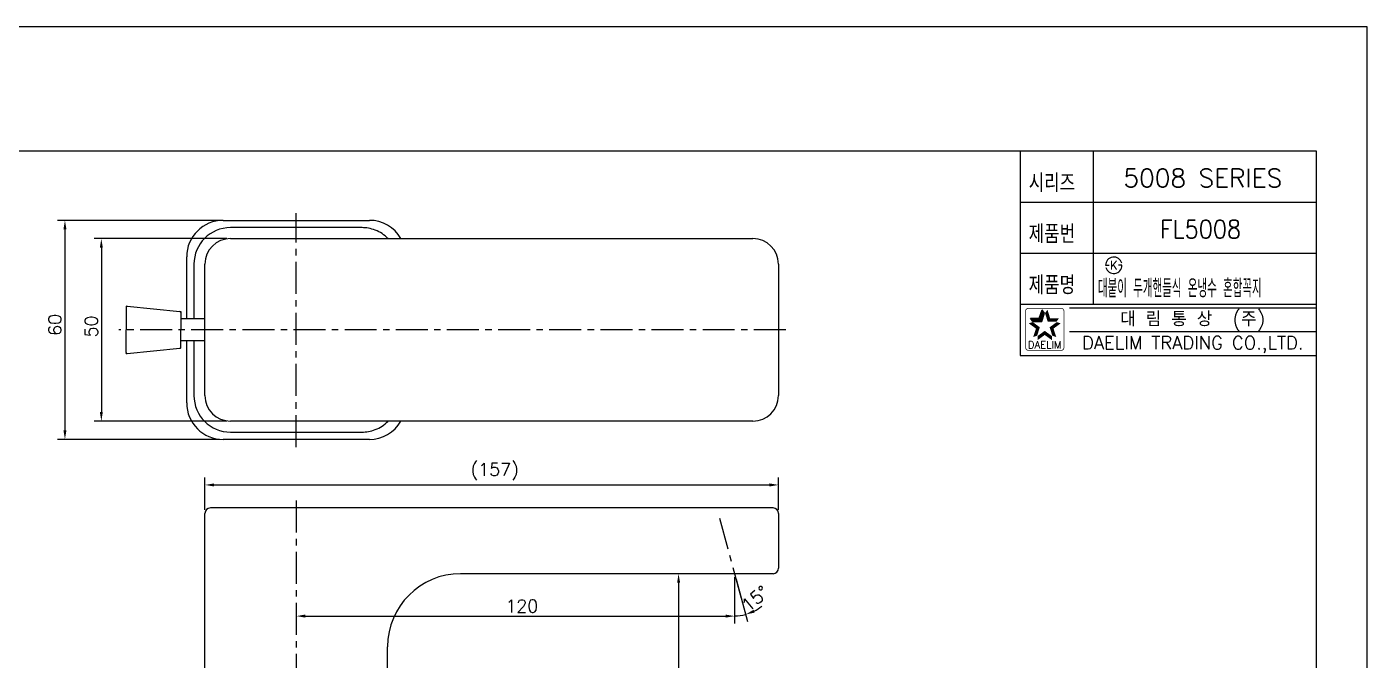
# Model space of a CAD drawing. Extents: x 2781 to 3375, y -6475 to -6055.
# Drawn here: x 3008 to 3375, y -6228 to -6054.5 of the extents above; entities that cross this region are included whole.
import ezdxf
from ezdxf.enums import TextEntityAlignment as Align

# ---------------------------------------------------------------- set-up
doc = ezdxf.new("R2010")
doc.units = 0
doc.header["$LTSCALE"] = 7
doc.header["$MEASUREMENT"] = 0
doc.linetypes.add('CENTER', pattern=[2, 1.25, -0.25, 0.25, -0.25])
doc.layers.get('0').update_dxf_attribs({"color": 2, "linetype": 'CONTINUOUS'})
for name, color, linetype in [('CEN', 1, 'CENTER'), ('D', 2, 'CONTINUOUS'), ('DIM', 2, 'CONTINUOUS'), ('DWG', 7, 'CONTINUOUS')]:
    doc.layers.add(name, color=color, linetype=linetype)
doc.styles.add('GHS', font='ROMANS.shx', dxfattribs={"bigfont": 'GHS.shx'})
doc.styles.add('ROMANS', font='romans')

# ---------------------------------------------------------------- blocks, each defined once
blk = doc.blocks.new('BORDER')
for p, q in [((1, 1), (0, 1)), ((1, 0), (1, 1))]:
    blk.add_line(p, q)

msp = doc.modelspace()

# ---------------------------------------------------------------- linework, layer by layer
at = {"color": 4}
for p, q in [((2811.95, -6088.53), (3360.95, -6088.53)), ((3360.95, -6088.53), (3360.95, -6463.53))]:
    msp.add_line(p, q, dxfattribs=at)
at = {"color": 7}
for p, q in [((3279.95, -6088.53), (3279.95, -6144.53)), ((3299.95, -6088.53), (3299.95, -6130.53)), ((3279.95, -6102.53), (3360.95, -6102.53)), ((3279.95, -6116.53), (3360.95, -6116.53)), ((3279.95, -6130.53), (3360.95, -6130.53)), ((3279.95, -6144.53), (3360.95, -6144.53))]:
    msp.add_line(p, q, dxfattribs=at)
at = {"color": 2}
for p, q in [((3060.8, -6107.54), (3016.48, -6107.54)), ((3018.48, -6110.04), (3018.48, -6165.04)), ((3062.8, -6112.54), (3026.44, -6112.54)), ((3028.44, -6115.04), (3028.44, -6160.04)), ((3282.77, -6134.35), (3285.19, -6134.35)), ((3283.43, -6135.27), (3282.77, -6134.35)), ((3285.19, -6134.35), (3285.94, -6132.04)), ((3285.86, -6135.27), (3286.61, -6132.96)), ((3286.61, -6132.96), (3285.94, -6132.04)), ((3283.43, -6135.27), (3285.86, -6135.27)), ((3062.8, -6162.54), (3026.44, -6162.54)), ((3060.8, -6167.54), (3016.48, -6167.54)), ((3056.8, -6186.81), (3056.8, -6178.01)), ((3213.8, -6186.81), (3213.8, -6178.01)), ((3059.3, -6180.01), (3211.3, -6180.01)), ((3186.45, -6206.81), (3186.45, -6293.81))]:
    msp.add_line(p, q, dxfattribs=at)
at = {"color": 7, "linetype": 'Continuous'}
for p, q in [((3061.8, -6107.54), (3101.8, -6107.54)), ((3099.8, -6109.54), (3063.8, -6109.54)), ((3063.8, -6112.54), (3206.8, -6112.54)), ((3051.8, -6134.54), (3051.8, -6117.54)), ((3053.8, -6119.54), (3053.8, -6134.54)), ((3056.8, -6155.54), (3056.8, -6119.54)), ((3213.8, -6119.54), (3213.8, -6155.54)), ((3051.8, -6157.54), (3051.8, -6140.54)), ((3053.8, -6140.54), (3053.8, -6155.54)), ((3206.8, -6162.54), (3063.8, -6162.54)), ((3101.8, -6167.54), (3061.8, -6167.54)), ((3063.8, -6165.54), (3099.8, -6165.54)), ((3056.8, -6286.31), (3056.8, -6187.81)), ((3212.3, -6186.31), (3058.3, -6186.31)), ((3213.8, -6187.81), (3213.8, -6202.81)), ((3212.3, -6204.31), (3126.8, -6204.31)), ((3106.8, -6286.31), (3106.8, -6224.31))]:
    msp.add_line(p, q, dxfattribs=at)
at = {"color": 2, "linetype": 'Continuous'}
for p, q in [((3293.45, -6131.53), (3360.95, -6131.53)), ((3293.45, -6138.03), (3360.95, -6138.03))]:
    msp.add_line(p, q, dxfattribs=at)
at = {"color": 2, "linetype": 'Continuous', "const_width": 0.2}
for points in [[(3281.43, -6132.4, -0.414214), (3282.18, -6131.65)], [(3281.43, -6142.4), (3281.43, -6132.4, -1)], [(3282.18, -6131.65), (3291.18, -6131.65, -0.414214), (3291.93, -6132.4, 0.043396)], [(3291.93, -6132.4), (3291.93, -6142.4, -0.414214), (3291.18, -6143.15)], [(3291.18, -6143.15), (3282.43, -6143.15, -0.414214), (3281.43, -6142.4, 0.672398)]]:
    msp.add_lwpolyline(points, format="xyb", dxfattribs=at)
at = {"color": 7, "linetype": 'Continuous'}
for centre, radius, start, end in [((3061.8, -6117.54), 10, 90, 180), ((3101.8, -6117.54), 10, 30.0011, 90), ((3063.8, -6119.54), 10, 90, 180), ((3063.8, -6119.54), 7, 90, 180), ((3206.8, -6119.54), 7, 0, 90), ((3063.8, -6155.54), 10, 180, 270), ((3063.8, -6155.54), 7, 180, 270), ((3206.8, -6155.54), 7, 270, 0), ((3061.8, -6157.54), 10, 180, 270), ((3101.8, -6157.54), 10, 270, 329.9989), ((3058.3, -6187.81), 1.5, 90, 180), ((3212.3, -6187.81), 1.5, 0, 90), ((3126.8, -6224.31), 20, 90, 180), ((3212.3, -6202.81), 1.5, 270, 0)]:
    msp.add_arc(centre, radius, start, end, dxfattribs=at)
for points in [[(3106.94, -6112.54), (3106.89, -6112.49), (3105.27, -6111.17), (3103.44, -6110.23), (3101.57, -6109.7), (3099.8, -6109.54)], [(3099.8, -6165.54), (3101.57, -6165.39), (3103.44, -6164.86), (3105.27, -6163.92), (3106.89, -6162.59), (3106.94, -6162.55)]]:
    msp.add_spline(points, degree=3, dxfattribs=at)
at = {"color": 2}
for points in [[(3018.06, -6110.04), (3018.89, -6110.04), (3018.48, -6107.54)], [(3028.02, -6115.04), (3028.85, -6115.04), (3028.44, -6112.54)], [(3282.77, -6134.35), (3283.43, -6135.27), (3285.19, -6134.35), (3285.86, -6135.27)], [(3285.19, -6134.35), (3285.86, -6135.27), (3285.94, -6132.04), (3286.61, -6132.96)], [(3287.42, -6132.04), (3286.75, -6132.96), (3288.17, -6134.35), (3287.5, -6135.27)], [(3288.17, -6134.35), (3287.5, -6135.27), (3290.59, -6134.35), (3289.93, -6135.27)], [(3284.27, -6137.18), (3285.35, -6136.83), (3282.31, -6135.76), (3283.39, -6135.41)], [(3283.52, -6139.49), (3284.6, -6139.14), (3284.27, -6137.18), (3285.35, -6136.83)], [(3286.68, -6138.93), (3286.68, -6137.8), (3284.72, -6140.36), (3284.72, -6139.23)], [(3288.64, -6140.36), (3288.64, -6139.23), (3286.68, -6138.93), (3286.68, -6137.8)], [(3291.05, -6135.76), (3289.97, -6135.41), (3289.09, -6137.18), (3288.01, -6136.83)], [(3289.09, -6137.18), (3288.01, -6136.83), (3289.84, -6139.49), (3288.76, -6139.14)], [(3028.02, -6160.04), (3028.85, -6160.04), (3028.44, -6162.54)], [(3018.06, -6165.04), (3018.89, -6165.04), (3018.48, -6167.54)], [(3059.3, -6179.59), (3059.3, -6180.43), (3056.8, -6180.01)], [(3211.3, -6179.59), (3211.3, -6180.43), (3213.8, -6180.01)], [(3186.04, -6206.81), (3186.87, -6206.81), (3186.45, -6204.31)]]:
    msp.add_solid(points, dxfattribs=at)
at = {"layer": 'CEN'}
for p, q in [((3081.8, -6169.63), (3081.8, -6105.54)), ((3215.8, -6137.54), (3033.21, -6137.54)), ((3081.8, -6184.31), (3081.8, -6299.81)), ((3203.63, -6211.13), (3197.41, -6187.92))]:
    msp.add_line(p, q, dxfattribs=at)
at = {"layer": 'D', "color": 2}
for p, q in [((3201.8, -6205.31), (3201.8, -6217.93)), ((3202.2, -6205.77), (3205.32, -6217.43)), ((3084.3, -6215.93), (3199.3, -6215.93))]:
    msp.add_line(p, q, dxfattribs=at)
for start, end in [(270, 285), (297.3948, 309.7895)]:
    msp.add_arc((3201.8, -6204.31), 11.58, start, end, dxfattribs=at)
for points in [[(3084.3, -6215.51), (3084.3, -6216.35), (3081.8, -6215.93)], [(3199.3, -6215.51), (3199.3, -6216.35), (3201.8, -6215.93)], [(3207.28, -6214.98), (3206.98, -6214.2), (3204.8, -6215.49)]]:
    msp.add_solid(points, dxfattribs=at)
at = {"layer": 'DIM'}
for p, q in [((3303.33, -6119.85), (3303.83, -6119.85)), ((3303.83, -6119.85), (3304.33, -6119.85)), ((3307.33, -6119.85), (3306.83, -6119.85)), ((3307.83, -6119.85), (3307.33, -6119.85))]:
    msp.add_line(p, q, dxfattribs=at)
for start, end in [(15, 180), (195, 0)]:
    msp.add_arc((3305.58, -6119.85), 2.25, start, end, dxfattribs=at)
at = {"layer": 'DWG', "color": 2}
for p, q in [((3035.21, -6131.04), (3035.33, -6131.06)), ((3035.21, -6131.04), (3035.21, -6131.15)), ((3050.12, -6132.53), (3050.21, -6132.54)), ((3050.21, -6132.54), (3050.21, -6132.66)), ((3035.21, -6144.04), (3035.21, -6143.93)), ((3035.21, -6144.04), (3035.33, -6144.03)), ((3050.12, -6142.55), (3050.21, -6142.54)), ((3050.21, -6142.54), (3050.21, -6142.43))]:
    msp.add_line(p, q, dxfattribs=at)
at = {"layer": 'DWG'}
for p, q in [((3035.54, -6131.08), (3049.94, -6132.52)), ((3035.21, -6131.37), (3035.21, -6137.54)), ((3050.21, -6132.81), (3050.21, -6137.54)), ((3035.21, -6143.71), (3035.21, -6137.54)), ((3050.21, -6142.27), (3050.21, -6137.54)), ((3035.54, -6144.01), (3049.94, -6142.57))]:
    msp.add_line(p, q, dxfattribs=at)
at = {"layer": 'DWG', "color": 7, "linetype": 'Continuous'}
for p, q in [((3056.8, -6134.54), (3050.21, -6134.54)), ((3056.8, -6140.54), (3050.21, -6140.54))]:
    msp.add_line(p, q, dxfattribs=at)
at = {"layer": 'DWG'}
for centre, start, end in [((3035.51, -6131.37), 84.2894, 180), ((3049.91, -6132.81), 360, 84.2894), ((3035.51, -6143.71), 180, 275.7106), ((3049.91, -6142.27), 275.7106, 0)]:
    msp.add_arc(centre, 0.3, start, end, dxfattribs=at)

# ---------------------------------------------------------------- block references
at = {"xscale": 593.9999999999995, "yscale": 420, "zscale": 594}
msp.add_blockref('BORDER', (2780.95, -6474.53), dxfattribs=at)

# ---------------------------------------------------------------- texts
at = {"color": 7, "style": 'GHS'}
msp.add_text('5008 SERIES', height=5, dxfattribs=at).set_placement((3329.97, -6095.96), align=Align.MIDDLE)
at = {"color": 7, "style": 'GHS', "width": 0.9}
msp.add_text('FL5008', height=5, dxfattribs=at).set_placement((3329.33, -6109.96), align=Align.MIDDLE)
at = {"style": 'GHS', "width": 0.5}
msp.add_text('대붙이 두개핸들식 온냉수 혼합꼭지', height=5, dxfattribs=at).set_placement((3301.25, -6128.66))
at = {"color": 7, "linetype": 'Continuous'}
for s, height, style, p in [('대 림 통 상  (주)', 4, 'GHS', (3327.21, -6134.84)), ('DAELIM TRADING CO.,LTD.', 3.6, 'ROMANS', (3327.21, -6141.61))]:
    msp.add_text(s, height=height, dxfattribs=dict(at, style=style)).set_placement(p, align=Align.MIDDLE)
at = {"color": 2, "linetype": 'Continuous', "style": 'ROMANS'}
msp.add_text('DAELIM', height=2, dxfattribs=at).set_placement((3286.68, -6142.6), align=Align.CENTER)
at = {"color": 2, "char_height": 3.5, "attachment_point": 5, "rotation": 90, "style": 'GHS'}
for s, insert in [('\\A1;60', (3015.73, -6136.17)), ('\\A1;50', (3025.69, -6136.6))]:
    msp.add_mtext(s, dxfattribs=dict(at, insert=insert))
at = {"color": 2, "insert": (3136.1, -6176.34), "char_height": 3.5, "attachment_point": 5, "style": 'GHS'}
msp.add_mtext('\\A1;(157)', dxfattribs=at)
at = {"layer": 'D', "color": 2, "insert": (3207.39, -6211.15), "char_height": 3.5, "attachment_point": 5, "rotation": 39.2319, "style": 'GHS'}
msp.add_mtext('\\A1;15%%D', dxfattribs=at)
at = {"layer": 'D', "color": 2, "insert": (3143.54, -6213.18), "char_height": 3.5, "attachment_point": 5, "style": 'GHS'}
msp.add_mtext('\\A1;120', dxfattribs=at)
at = {"layer": 'DIM', "style": 'GHS', "width": 0.8}
for s, p in [('시리즈', (3282.29, -6099.8)), ('제품번', (3282.29, -6113.8)), ('제품명', (3282.29, -6127.8))]:
    msp.add_text(s, height=5, dxfattribs=at).set_placement(p)
at = {"layer": 'DIM', "style": 'GHS'}
msp.add_text('K', height=2.39, dxfattribs=at).set_placement((3305.58, -6119.85), align=Align.MIDDLE)

doc.saveas('drawing.dxf')
